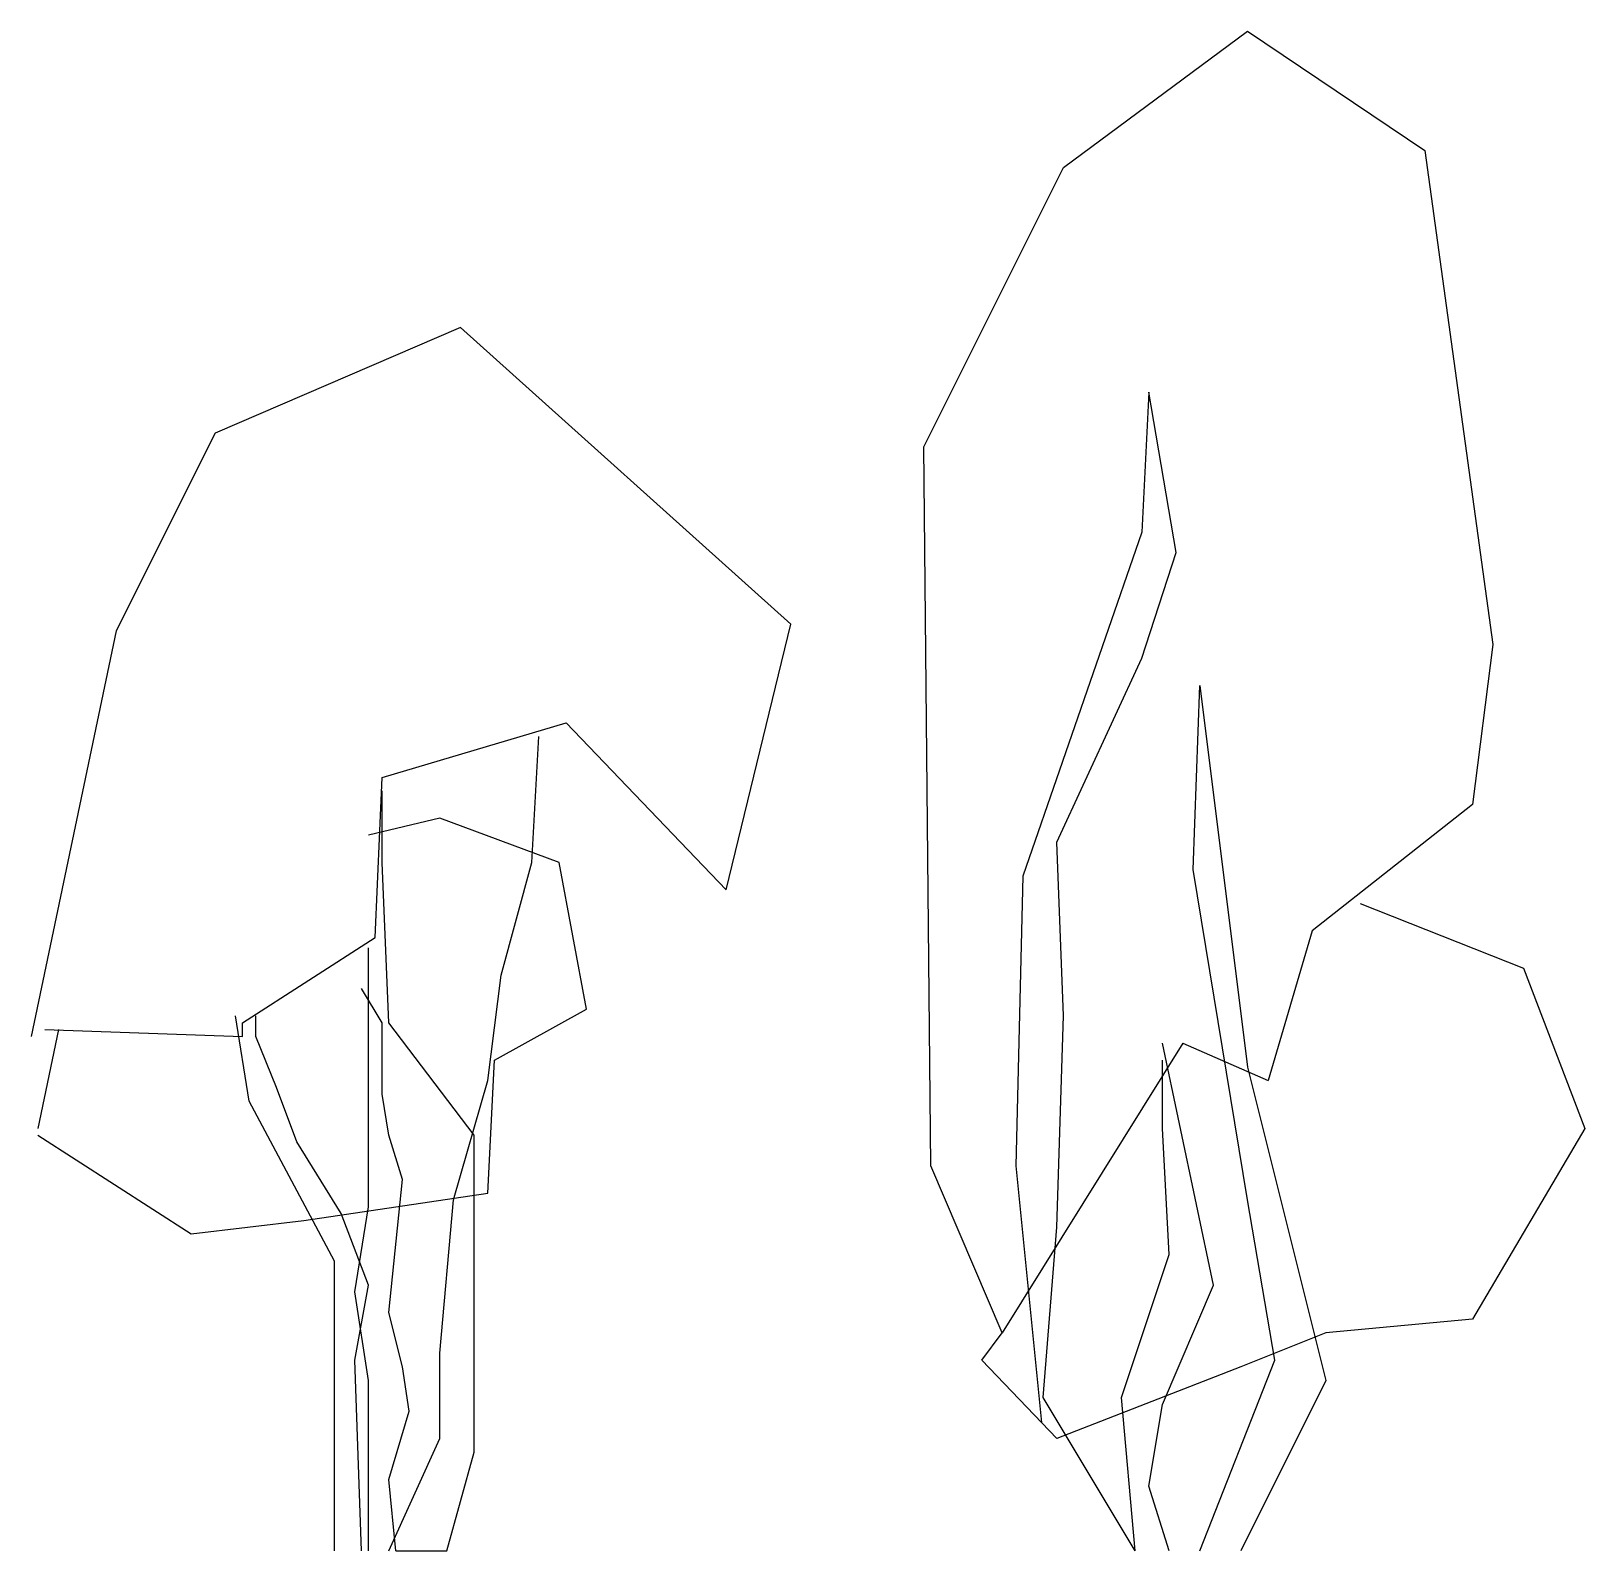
# Model space of a CAD drawing. Extents: x -160 to 661, y 0 to 804.
import ezdxf

# ---------------------------------------------------------------- set-up
doc = ezdxf.new("R2010")
doc.units = 0
doc.header["$LTSCALE"] = 50
doc.header["$MEASUREMENT"] = 0
doc.layers.get('0').update_dxf_attribs({"linetype": 'CONTINUOUS'})

msp = doc.modelspace()

# ---------------------------------------------------------------- linework, layer by layer
at = {"color": 0, "linetype": 'ByBlock'}
for p, q in [((385.7, 731.74), (483.02, 803.84)), ((483.02, 803.84), (576.74, 740.76)), ((576.74, 740.76), (612.79, 479.42)), ((311.8, 583.95), (385.7, 731.74)), ((66.69, 647.03), (-63.08, 591.16)), ((241.51, 490.23), (66.69, 647.03)), ((430.76, 612.79), (427.15, 538.9)), ((445.17, 528.08), (430.76, 612.79)), ((-63.08, 591.16), (-115.35, 486.63)), ((315.41, 203.66), (311.8, 583.95)), ((427.15, 538.9), (364.07, 356.86)), ((427.15, 472.21), (445.17, 528.08)), ((-115.35, 486.63), (-160.41, 272.15)), ((207.27, 349.65), (241.51, 490.23)), ((612.79, 479.42), (601.98, 394.71)), ((382.09, 374.88), (427.15, 472.21)), ((454.19, 360.47), (457.79, 457.79)), ((457.79, 457.79), (483.02, 255.93)), ((25.23, 409.13), (122.56, 437.97)), ((122.56, 437.97), (207.27, 349.65)), ((104.53, 364.07), (108.14, 430.76)), ((21.63, 324.42), (25.23, 409.13)), ((25.23, 364.07), (25.23, 401.92)), ((601.98, 394.71), (517.27, 328.02)), ((55.87, 387.5), (18.02, 378.49)), ((118.95, 364.07), (55.87, 387.5)), ((385.7, 282.97), (382.09, 374.88)), ((28.84, 279.36), (25.23, 364.07)), ((88.31, 304.59), (104.53, 364.07)), ((133.37, 286.57), (118.95, 364.07)), ((364.07, 356.86), (360.47, 203.66)), ((483.02, 185.64), (454.19, 360.47)), ((542.5, 342.44), (629.01, 308.2)), ((-48.66, 279.36), (21.63, 324.42)), ((517.27, 328.02), (493.84, 248.72)), ((18.02, 300.99), (18.02, 319.01)), ((81.1, 248.72), (88.31, 304.59)), ((629.01, 308.2), (661.45, 223.49)), ((25.23, 279.36), (14.42, 297.38)), ((18.02, 275.76), (18.02, 300.99)), ((-45.06, 237.91), (-52.27, 282.97)), ((-41.45, 272.15), (-41.45, 282.97)), ((84.71, 259.53), (133.37, 286.57)), ((382.09, 171.22), (385.7, 282.97)), ((-145.99, 275.76), (-156.8, 223.49)), ((-153.2, 275.76), (-48.66, 272.15)), ((-48.66, 272.15), (-48.66, 279.36)), ((-30.64, 245.12), (-41.45, 272.15)), ((18.02, 234.3), (18.02, 275.76)), ((25.23, 241.51), (25.23, 279.36)), ((73.9, 219.88), (28.84, 279.36)), ((448.78, 268.55), (353.26, 115.35)), ((465, 140.58), (437.97, 268.55)), ((448.78, 268.55), (493.84, 248.72)), ((81.1, 189.24), (84.71, 259.53)), ((437.97, 223.49), (437.97, 259.53)), ((483.02, 255.93), (524.48, 90.12)), ((63.08, 185.64), (81.1, 248.72)), ((-19.83, 216.28), (-30.64, 245.12)), ((28.84, 219.88), (25.23, 241.51)), ((0, 153.2), (-45.06, 237.91)), ((18.02, 182.03), (18.02, 234.3)), ((441.57, 156.8), (437.97, 223.49)), ((661.45, 223.49), (601.98, 122.56)), ((-156.8, 219.88), (-75.7, 167.62)), ((3.6, 178.43), (-19.83, 216.28)), ((36.05, 196.45), (28.84, 219.88)), ((73.9, 156.8), (73.9, 219.88)), ((353.26, 115.35), (315.41, 203.66)), ((360.47, 203.66), (374.04, 67.89)), ((-16.22, 174.83), (81.1, 189.24)), ((28.84, 126.16), (36.05, 196.45)), ((10.81, 136.98), (18.02, 182.03)), ((55.87, 104.53), (63.08, 185.64)), ((497.44, 100.93), (483.02, 185.64)), ((-75.7, 167.62), (-16.22, 174.83)), ((18.02, 140.58), (3.6, 178.43)), ((374.88, 81.1), (382.09, 171.22)), ((73.9, 97.33), (73.9, 156.8)), ((416.34, 81.1), (441.57, 156.8)), ((0, 0), (0, 153.2)), ((10.81, 100.93), (18.02, 140.58)), ((437.97, 77.5), (465, 140.58)), ((18.02, 90.12), (10.81, 136.98)), ((36.05, 97.33), (28.84, 126.16)), ((342.44, 100.93), (353.26, 115.35)), ((524.48, 115.35), (479.42, 97.33)), ((601.98, 122.56), (524.48, 115.35)), ((14.42, 0), (10.81, 100.93)), ((55.87, 59.48), (55.87, 104.53)), ((382.09, 59.48), (342.44, 100.93)), ((457.79, 0), (497.44, 100.93)), ((39.65, 73.9), (36.05, 97.33)), ((73.9, 52.27), (73.9, 97.33)), ((479.42, 97.33), (382.09, 59.48)), ((18.02, 59.48), (18.02, 90.12)), ((524.48, 90.12), (479.42, 0)), ((423.55, 0), (374.88, 81.1)), ((423.55, 0), (416.34, 81.1)), ((430.76, 34.24), (437.97, 77.5)), ((28.84, 37.85), (39.65, 73.9)), ((18.02, 30.64), (18.02, 59.48)), ((28.84, 0), (55.87, 59.48)), ((59.48, 0), (73.9, 52.27)), ((32.44, 0), (28.84, 37.85)), ((441.57, 0), (430.76, 34.24)), ((18.02, 0), (18.02, 30.64)), ((32.44, 0), (59.48, 0))]:
    msp.add_line(p, q, dxfattribs=at)

doc.saveas('drawing.dxf')
